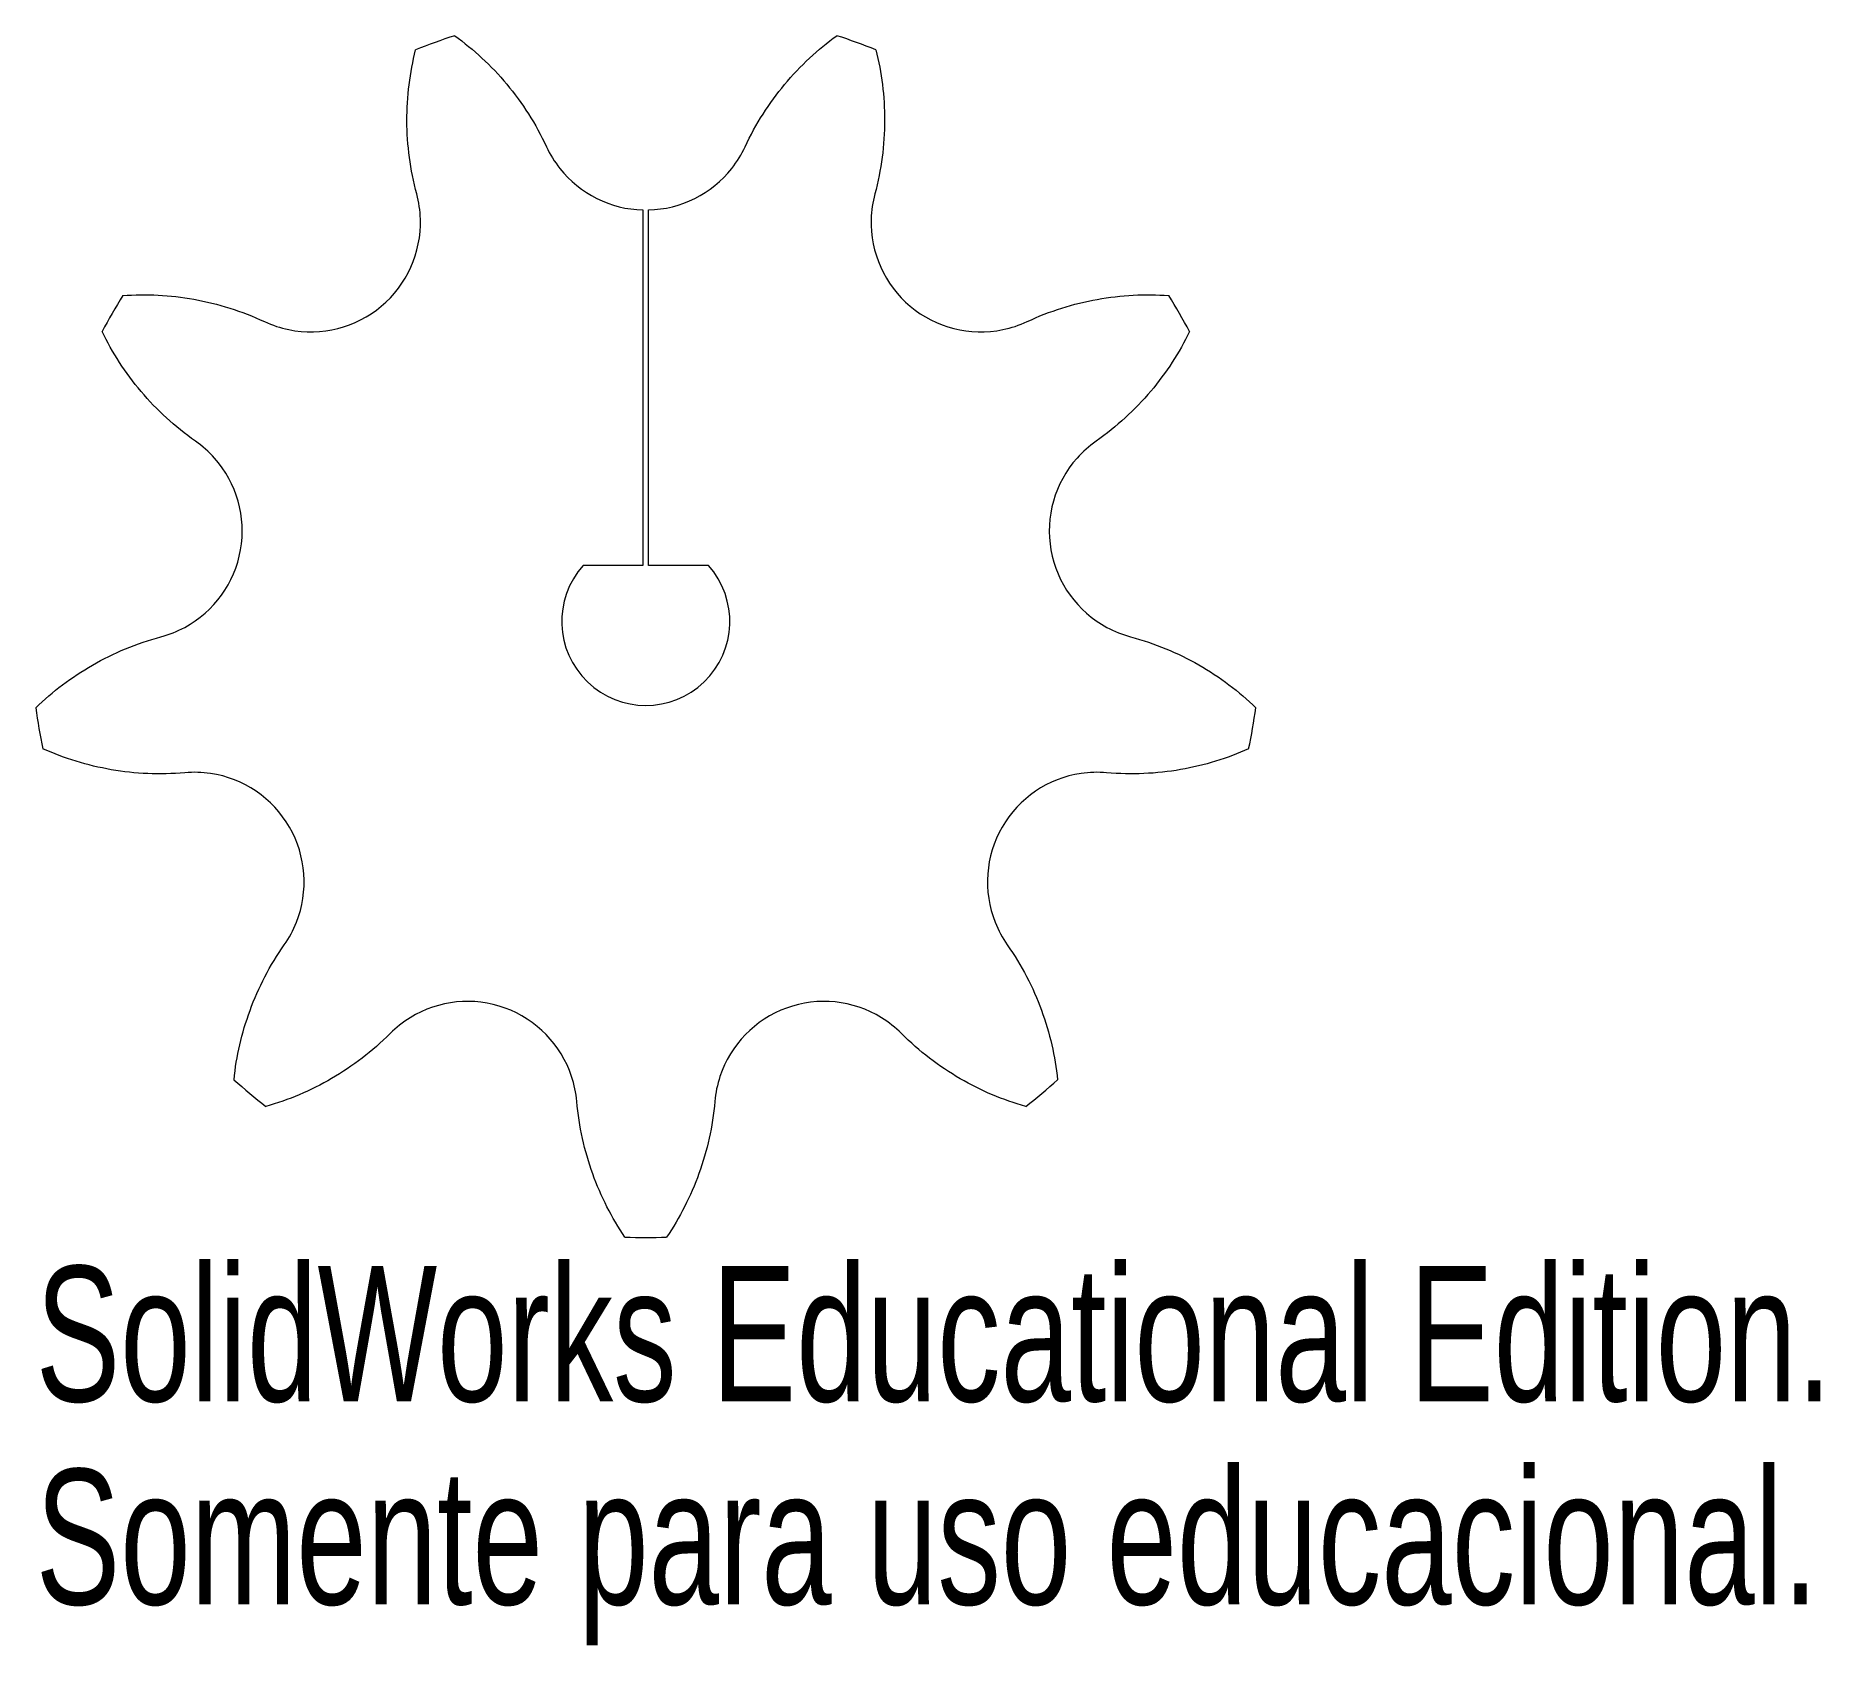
# Model space of a CAD drawing. Header units: millimetres. Extents: x -21.8 to 41.9, y -36.6 to 20.9.
import ezdxf

# ---------------------------------------------------------------- set-up
doc = ezdxf.new("R2010")
doc.units = ezdxf.units.MM
doc.styles.add('SLDTEXTSTYLE0', font='TXT', dxfattribs={"width": 0.7})

msp = doc.modelspace()

# ---------------------------------------------------------------- linework, layer by layer
at = {"color": 7, "linetype": 'Continuous', "lineweight": 15}
for p, q in [((-0.1, 14.692), (-0.1, 2)), ((0.1, 2), (0.1, 14.692)), ((-0.1, 2), (-2.236, 2)), ((2.236, 2), (0.1, 2))]:
    msp.add_line(p, q, dxfattribs=at)
for centre, radius, start, end in [((0, 0), 22, 108.06439, 111.93561), ((0, 0), 22, 68.06439, 71.93561), ((0, 18.605), 3.914, 218.36613, 268.53588), ((0, 18.605), 3.914, 271.46412, 321.63387), ((-11.959, 14.252), 3.914, 258.36613, 1.63387), ((11.959, 14.252), 3.914, 178.36613, 281.63387), ((0, 0), 22, 148.06439, 151.93561), ((0, 0), 22, 28.06439, 31.93561), ((-18.322, 3.231), 3.914, 298.36613, 41.63387), ((18.322, 3.231), 3.914, 138.36613, 241.63387), ((0, 0), 3, 138.18969, 41.81031), ((0, 0), 22, 188.06439, 191.93561), ((0, 0), 22, 348.06439, 351.93561), ((-16.112, -9.302), 3.914, 338.36613, 81.63387), ((16.112, -9.302), 3.914, 98.36613, 201.63387), ((-6.363, -17.483), 3.914, 18.36613, 121.63387), ((6.363, -17.483), 3.914, 58.36613, 161.63387), ((0, 0), 22, 228.06439, 231.93561), ((0, 0), 22, 308.06439, 311.93561), ((0, 0), 22, 268.06439, 271.93561)]:
    msp.add_arc(centre, radius, start, end, dxfattribs=at)
for points in [[(-8.179, 15.265), (-8.412, 16.135), (-8.524, 17.004), (-8.529, 18.308), (-8.502, 18.742), (-8.398, 19.586), (-8.321, 20.001), (-8.218, 20.407)], [(-6.822, 20.916), (-6.143, 20.424), (-5.522, 19.851), (-4.687, 18.85), (-4.425, 18.493), (-3.951, 17.748), (-3.737, 17.359), (-3.547, 16.951)], [(3.547, 16.951), (3.928, 17.767), (4.4, 18.505), (5.235, 19.507), (5.534, 19.822), (6.156, 20.402), (6.482, 20.67), (6.822, 20.916)], [(8.218, 20.407), (8.423, 19.595), (8.529, 18.756), (8.526, 17.453), (8.497, 17.011), (8.381, 16.136), (8.295, 15.7), (8.179, 15.265)], [(-18.67, 11.637), (-17.834, 11.697), (-16.99, 11.657), (-15.707, 11.427), (-15.277, 11.322), (-14.435, 11.056), (-14.021, 10.895), (-13.613, 10.705)], [(13.613, 10.705), (14.429, 11.086), (15.265, 11.347), (16.549, 11.578), (16.98, 11.628), (17.831, 11.672), (18.252, 11.667), (18.67, 11.637)], [(-16.077, 6.437), (-16.815, 6.953), (-17.459, 7.547), (-18.302, 8.542), (-18.56, 8.892), (-19.023, 9.606), (-19.23, 9.973), (-19.413, 10.35)], [(19.413, 10.35), (19.047, 9.596), (18.59, 8.886), (17.75, 7.889), (17.443, 7.569), (16.792, 6.973), (16.446, 6.695), (16.077, 6.437)], [(-21.782, -3.086), (-21.181, -2.503), (-20.508, -1.991), (-19.378, -1.343), (-18.98, -1.147), (-18.165, -0.809), (-17.744, -0.666), (-17.309, -0.55)], [(17.309, -0.55), (18.179, -0.783), (18.987, -1.12), (20.12, -1.768), (20.482, -2.007), (21.162, -2.52), (21.481, -2.794), (21.782, -3.086)], [(-16.453, -5.404), (-17.35, -5.482), (-18.225, -5.442), (-19.511, -5.22), (-19.933, -5.119), (-20.747, -4.87), (-21.142, -4.721), (-21.524, -4.55)], [(21.524, -4.55), (20.76, -4.892), (19.952, -5.143), (18.668, -5.366), (18.228, -5.414), (17.346, -5.452), (16.902, -5.443), (16.453, -5.404)], [(-14.702, -16.366), (-14.617, -15.532), (-14.43, -14.708), (-13.981, -13.484), (-13.802, -13.079), (-13.395, -12.296), (-13.164, -11.916), (-12.906, -11.547)], [(12.906, -11.547), (13.423, -12.285), (13.825, -13.063), (14.276, -14.287), (14.4, -14.703), (14.591, -15.533), (14.659, -15.949), (14.702, -16.366)], [(-9.131, -14.715), (-9.767, -15.352), (-10.464, -15.884), (-11.591, -16.54), (-11.979, -16.734), (-12.763, -17.066), (-13.161, -17.206), (-13.564, -17.321)], [(13.564, -17.321), (12.758, -17.092), (11.979, -16.765), (10.852, -16.11), (10.483, -15.864), (9.783, -15.326), (9.449, -15.034), (9.131, -14.715)], [(-0.743, -21.987), (-1.213, -21.294), (-1.6, -20.542), (-2.043, -19.316), (-2.166, -18.891), (-2.357, -18.029), (-2.425, -17.59), (-2.464, -17.142)], [(2.464, -17.142), (2.386, -18.039), (2.194, -18.893), (1.753, -20.121), (1.58, -20.519), (1.193, -21.278), (0.978, -21.64), (0.743, -21.987)]]:
    msp.add_open_spline(points, degree=3, knots=[0, 0, 0, 0, 0.5, 0.5, 0.75, 0.75, 1, 1, 1, 1], dxfattribs=at)
for points in [[(-3.547, 16.951), (-3.417, 16.672), (-3.257, 16.414), (-3.069, 16.176)], [(3.069, 16.176), (3.258, 16.415), (3.418, 16.673), (3.547, 16.951)], [(-8.047, 14.364), (-8.056, 14.669), (-8.099, 14.969), (-8.179, 15.265)], [(8.179, 15.265), (8.099, 14.968), (8.056, 14.668), (8.047, 14.364)], [(-13.613, 10.705), (-13.335, 10.575), (-13.046, 10.48), (-12.748, 10.419)], [(12.748, 10.419), (13.047, 10.48), (13.336, 10.576), (13.613, 10.705)], [(-15.397, 5.831), (-15.6, 6.059), (-15.827, 6.261), (-16.077, 6.437)], [(16.077, 6.437), (15.826, 6.26), (15.599, 6.058), (15.397, 5.831)], [(-17.309, -0.55), (-17.013, -0.47), (-16.73, -0.358), (-16.463, -0.213)], [(16.463, -0.213), (16.732, -0.358), (17.014, -0.47), (17.309, -0.55)], [(-15.543, -5.43), (-15.845, -5.386), (-16.149, -5.377), (-16.453, -5.404)], [(16.453, -5.404), (16.147, -5.377), (15.844, -5.386), (15.543, -5.43)], [(-12.906, -11.547), (-12.73, -11.296), (-12.586, -11.028), (-12.474, -10.745)], [(12.474, -10.745), (12.587, -11.029), (12.731, -11.297), (12.906, -11.547)], [(-8.416, -14.151), (-8.676, -14.311), (-8.914, -14.499), (-9.131, -14.715)], [(9.131, -14.715), (8.913, -14.498), (8.675, -14.31), (8.416, -14.151)], [(-2.464, -17.142), (-2.491, -16.836), (-2.553, -16.538), (-2.649, -16.25)], [(2.649, -16.25), (2.553, -16.54), (2.491, -16.837), (2.464, -17.142)]]:
    msp.add_open_spline(points, degree=3, dxfattribs=at)

# ---------------------------------------------------------------- texts
at = {"color": 7, "linetype": 'Continuous', "char_height": 4.83362, "attachment_point": 1, "style": 'SLDTEXTSTYLE0'}
for s, insert in [('SolidWorks Educational Edition.', (-21.782, -23.02)), ('Somente para uso educacional.', (-21.782, -30.27))]:
    msp.add_mtext(s, dxfattribs=dict(at, insert=insert))

doc.saveas('drawing.dxf')
